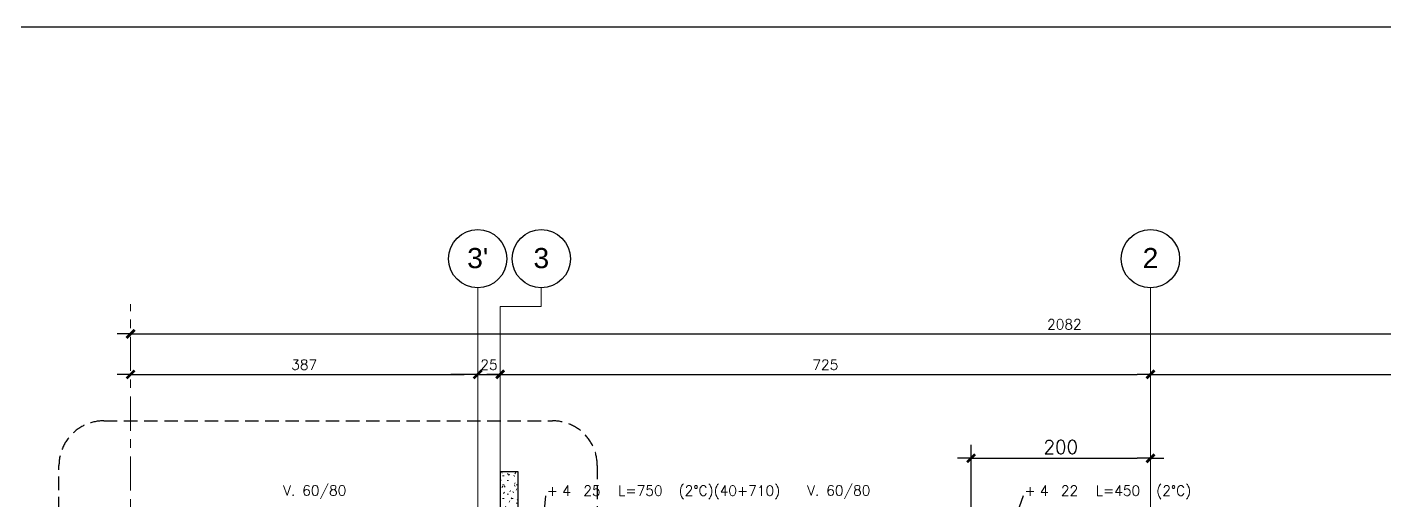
# Model space of a CAD drawing. Extents: x -9282 to 18119, y -11629 to 17404.
# Drawn here: x 1179 to 2693, y 3595 to 4123 of the extents above; entities that cross this region are included whole.
import ezdxf
from ezdxf.enums import TextEntityAlignment as Align

# ---------------------------------------------------------------- set-up
doc = ezdxf.new("R2010")
doc.units = 0
doc.header["$LTSCALE"] = 30
doc.header["$MEASUREMENT"] = 0
for name, pattern in [('EJEH$0$DASHED', [0.75, 0.5, -0.25]), ('EJEH$0$Grid Line', [2.2225, 1.27, -0.3175, 0.3175, -0.3175]), ('EJEH$0$RLE-PROYECCION', [0.71438, 0.47625, -0.23813])]:
    doc.linetypes.add(name, pattern=pattern)
doc.layers.get('0').update_dxf_attribs({"linetype": 'CONTINUOUS'})
for name, color, linetype in [('EJEH$0$CORTES', 5, 'CONTINUOUS'), ('EJEH$0$RLA-COTAS1', 2, 'CONTINUOUS'), ('EJEH$0$RLA-FE', 7, 'CONTINUOUS'), ('EJEH$0$RLA-TEXTOS-FE', 9, 'CONTINUOUS'), ('RLA-FORMATO', 7, 'CONTINUOUS')]:
    doc.layers.add(name, color=color, linetype=linetype)
doc.layers.add('EJEH$0$RLA-ACHURADO', color=30, linetype='EJEH$0$RLE-PROYECCION', lineweight=15, transparency=0.7)
for name, color, linetype, lineweight in [('EJEH$0$RLA-CONTORNO', 30, 'CONTINUOUS', 25), ('EJEH$0$RLA-EJE', 3, 'CONTINUOUS', 25), ('EJEH$0$RLA-EJES', 1, 'CONTINUOUS', 9), ('EJEH$0$RLE-EJES-AUXILIAR', 1, 'EJEH$0$Grid Line', 15)]:
    doc.layers.add(name, color=color, linetype=linetype, lineweight=lineweight)
doc.styles.add('EJEH$0$Arial_1', font='arial.ttf', dxfattribs={"height": 22.5})
doc.styles.add('EJEH$0$RomanS', font='romans.shx', dxfattribs={"height": 11.25})
doc.dimstyles.new('EJEH$0$ING-50', dxfattribs={"dimscale": 50, "dimtxt": 0.27, "dimasz": 0.3, "dimexe": 0, "dimexo": 0, "dimgap": 0.1, "dimtad": 1, "dimdec": 1, "dimzin": 12, "dimdsep": 46, "dimtxsty": 'EJEH$0$RomanS', "dimblk": 'EJEH$0$TICK1', "dimblk1": 'EJEH$0$TICK1', "dimblk2": 'EJEH$0$TICK1', "dimcen": 0.09, "dimclrd": 2, "dimclre": 1, "dimclrt": 3, "dimadec": 0, "dimazin": 0, "dimtfac": 1, "dimtdec": 0, "dimtix": 1, "dimtmove": 2, "dimatfit": 3, "dimldrblk": 'EJEH$0$TICK1', "dimfxl": 0, "dimfxlon": 1, "dimtolj": 1, "dimtzin": 0, "dimarcsym": 0})
doc.dimstyles.new('EJEH$0$ING50', dxfattribs={"dimscale": 50, "dimtxt": 0.27, "dimasz": 0.3, "dimexe": 0, "dimexo": 0, "dimgap": 0.1, "dimtad": 1, "dimdec": 1, "dimzin": 12, "dimdsep": 46, "dimtxsty": 'EJEH$0$RomanS', "dimblk": 'EJEH$0$TICK1', "dimblk1": 'EJEH$0$TICK1', "dimblk2": 'EJEH$0$TICK1', "dimcen": 0.09, "dimclrd": 2, "dimclre": 1, "dimclrt": 3, "dimadec": 0, "dimazin": 0, "dimtfac": 1, "dimtdec": 0, "dimtix": 1, "dimtmove": 2, "dimatfit": 3, "dimldrblk": 'EJEH$0$TICK1', "dimfxl": 0, "dimfxlon": 1, "dimtolj": 1, "dimtzin": 0, "dimarcsym": 0})

# ---------------------------------------------------------------- blocks, each defined once
blk = doc.blocks.new('EJEH$0$Grid - RLE-EJE-192293-EJE H')
at = {"layer": 'EJEH$0$RLA-EJE'}
blk.add_circle((410.2, 1495.5), 32.5, dxfattribs=at)
blk = doc.blocks.new('EJEH$0$TICK1')
at = {"color": 2}
for points in [[(0, 0), (-1, 0)], [(0, 0), (1, 0)]]:
    blk.add_lwpolyline(points, dxfattribs=at)
at = {"color": 2, "const_width": 0.2}
blk.add_lwpolyline([(-0.3, -0.3), (0.3, 0.3)], dxfattribs=at)
blk = doc.blocks.new('EJEH$0$DIMBLOCK1-EJE H')
at = {"layer": 'EJEH$0$RLA-COTAS1', "color": 2, "lineweight": -2, "transparency": 16777216}
blk.add_line((-1601.8, 1411.6), (450.2, 1411.6), dxfattribs=at)
at = {"layer": 'EJEH$0$RLA-COTAS1', "color": 2, "lineweight": -2, "transparency": 16777216, "xscale": 15, "yscale": 15, "zscale": 15, "rotation": 180}
blk.add_blockref('EJEH$0$TICK1', (-1616.8, 1411.6), dxfattribs=at)
at = {"layer": 'EJEH$0$RLA-COTAS1', "color": 2, "lineweight": -2, "transparency": 16777216, "xscale": 15, "yscale": 15, "zscale": 15}
blk.add_blockref('EJEH$0$TICK1', (465.2, 1411.6), dxfattribs=at)
at = {"layer": 'EJEH$0$RLA-COTAS1', "color": 3, "transparency": 16777216, "insert": (-575.8, 1422.3), "char_height": 11.25, "attachment_point": 5, "style": 'EJEH$0$RomanS'}
blk.add_mtext('\\A1;2082', dxfattribs=at)
blk = doc.blocks.new('EJEH$0$DIMBLOCK2-EJE H')
at = {"layer": 'EJEH$0$RLA-COTAS1', "color": 2, "lineweight": -2, "transparency": 16777216}
blk.add_line((-1601.8, 1366.6), (-1244.8, 1366.6), dxfattribs=at)
at = {"layer": 'EJEH$0$RLA-COTAS1', "color": 2, "lineweight": -2, "transparency": 16777216, "xscale": 15, "yscale": 15, "zscale": 15, "rotation": 180}
blk.add_blockref('EJEH$0$TICK1', (-1616.8, 1366.6), dxfattribs=at)
at = {"layer": 'EJEH$0$RLA-COTAS1', "color": 2, "lineweight": -2, "transparency": 16777216, "xscale": 15, "yscale": 15, "zscale": 15}
blk.add_blockref('EJEH$0$TICK1', (-1229.8, 1366.6), dxfattribs=at)
at = {"layer": 'EJEH$0$RLA-COTAS1', "color": 3, "transparency": 16777216, "insert": (-1423.3, 1377.3), "char_height": 11.25, "attachment_point": 5, "style": 'EJEH$0$RomanS'}
blk.add_mtext('\\A1;387', dxfattribs=at)
blk = doc.blocks.new('EJEH$0$DIMBLOCK3-EJE H')
at = {"layer": 'EJEH$0$RLA-COTAS1', "color": 2, "lineweight": -2, "transparency": 16777216}
for p, q in [((-1244.8, 1366.6), (-1259.8, 1366.6)), ((-1229.8, 1366.6), (-1204.8, 1366.6)), ((-1189.8, 1366.6), (-1174.8, 1366.6))]:
    blk.add_line(p, q, dxfattribs=at)
at = {"layer": 'EJEH$0$RLA-COTAS1', "color": 2, "lineweight": -2, "transparency": 16777216, "xscale": 15, "yscale": 15, "zscale": 15}
blk.add_blockref('EJEH$0$TICK1', (-1229.8, 1366.6), dxfattribs=at)
at = {"layer": 'EJEH$0$RLA-COTAS1', "color": 2, "lineweight": -2, "transparency": 16777216, "xscale": 15, "yscale": 15, "zscale": 15, "rotation": 180}
blk.add_blockref('EJEH$0$TICK1', (-1204.8, 1366.6), dxfattribs=at)
at = {"layer": 'EJEH$0$RLA-COTAS1', "color": 3, "transparency": 16777216, "insert": (-1217.3, 1377.3), "char_height": 11.25, "attachment_point": 5, "style": 'EJEH$0$RomanS'}
blk.add_mtext('\\A1;25', dxfattribs=at)
blk = doc.blocks.new('EJEH$0$DIMBLOCK4-EJE H')
at = {"layer": 'EJEH$0$RLA-COTAS1', "color": 2, "lineweight": -2, "transparency": 16777216}
blk.add_line((-1189.8, 1366.6), (-494.8, 1366.6), dxfattribs=at)
at = {"layer": 'EJEH$0$RLA-COTAS1', "color": 2, "lineweight": -2, "transparency": 16777216, "xscale": 15, "yscale": 15, "zscale": 15, "rotation": 180}
blk.add_blockref('EJEH$0$TICK1', (-1204.8, 1366.6), dxfattribs=at)
at = {"layer": 'EJEH$0$RLA-COTAS1', "color": 2, "lineweight": -2, "transparency": 16777216, "xscale": 15, "yscale": 15, "zscale": 15}
blk.add_blockref('EJEH$0$TICK1', (-479.8, 1366.6), dxfattribs=at)
at = {"layer": 'EJEH$0$RLA-COTAS1', "color": 3, "transparency": 16777216, "insert": (-842.3, 1377.3), "char_height": 11.25, "attachment_point": 5, "style": 'EJEH$0$RomanS'}
blk.add_mtext('\\A1;725', dxfattribs=at)
blk = doc.blocks.new('EJEH$0$DIMBLOCK5-EJE H')
at = {"layer": 'EJEH$0$RLA-COTAS1', "color": 2, "lineweight": -2, "transparency": 16777216}
blk.add_line((-464.8, 1366.6), (395.2, 1366.6), dxfattribs=at)
at = {"layer": 'EJEH$0$RLA-COTAS1', "color": 2, "lineweight": -2, "transparency": 16777216, "xscale": 15, "yscale": 15, "zscale": 15, "rotation": 180}
blk.add_blockref('EJEH$0$TICK1', (-479.8, 1366.6), dxfattribs=at)
at = {"layer": 'EJEH$0$RLA-COTAS1', "color": 2, "lineweight": -2, "transparency": 16777216, "xscale": 15, "yscale": 15, "zscale": 15}
blk.add_blockref('EJEH$0$TICK1', (410.2, 1366.6), dxfattribs=at)
at = {"layer": 'EJEH$0$RLA-COTAS1', "color": 3, "transparency": 16777216, "insert": (-34.8, 1377.3), "char_height": 11.25, "attachment_point": 5, "style": 'EJEH$0$RomanS'}
blk.add_mtext('\\A1;890', dxfattribs=at)
blk = doc.blocks.new('*U156')
at = {"layer": 'EJEH$0$RLA-FE'}
for p, q in [((0, -40), (0, 0)), ((0, 0), (628.2, 0)), ((628.2, 0), (678.2, 0)), ((678.2, 0), (710, 0)), ((710, 0), (710, 0))]:
    blk.add_line(p, q, dxfattribs=at)
at = {"layer": 'EJEH$0$RLA-FE', "color": 3, "style": 'EJEH$0$RomanS', "flags": 8}
for tag, p in [('F=', (504.1, 66.3)), ('NUM', (518.5, 66.3))]:
    blk.add_attdef(tag, text='', height=11.2, dxfattribs=at).set_placement(p, align=Align.RIGHT)
at = {"layer": 'EJEH$0$RLA-FE', "color": 3, "style": 'EJEH$0$RomanS'}
for tag, p, flags in [('PHI', (522.4, 66.5), 14), ('DIAM', (532.2, 66.3), 12), ('MINUS', (554.3, 66.3), 13), ('MARK', (567.7, 66.3), 13), ('TEXTO_FE1', (571, 66.3), 8), ('TEXTO_FE2', (638.5, 66.3), 8), ('TIPO', (353.8, -75.8), 13), ('NVECES', (339.9, -94.7), 13), ('NUMFE', (343.9, -114.5), 13), ('CAPA', (352.1, -133.6), 13), ('DESPLAZA', (278.3, -151.6), 13), ('ESPACIO', (284.4, -170), 13), ('CANT', (298.2, -188.8), 13)]:
    blk.add_attdef(tag, p, '', height=11.2, dxfattribs=dict(at, flags=flags))
blk = doc.blocks.new('*U152')
at = {"layer": 'EJEH$0$RLA-FE'}
for p, q in [((0, 0), (0, 0)), ((0, 0), (368.2, 0)), ((368.2, 0), (418.2, 0)), ((418.2, 0), (450, 0)), ((450, 0), (450, 0))]:
    blk.add_line(p, q, dxfattribs=at)
at = {"layer": 'EJEH$0$RLA-FE', "color": 3, "style": 'EJEH$0$RomanS', "flags": 8}
for tag, p in [('F=', (72, 66.3)), ('NUM', (86.4, 66.3))]:
    blk.add_attdef(tag, text='', height=11.2, dxfattribs=at).set_placement(p, align=Align.RIGHT)
at = {"layer": 'EJEH$0$RLA-FE', "color": 3, "style": 'EJEH$0$RomanS'}
for tag, p, flags in [('PHI', (90.3, 66.5), 14), ('DIAM', (100.2, 66.3), 12), ('MINUS', (122.2, 66.3), 13), ('MARK', (135.6, 66.3), 13), ('TEXTO_FE1', (138.9, 66.3), 8), ('TEXTO_FE2', (206.4, 66.3), 8), ('TIPO', (223.8, -75.8), 13), ('NVECES', (209.9, -94.7), 13), ('NUMFE', (213.9, -114.5), 13), ('CAPA', (222.1, -133.6), 13), ('DESPLAZA', (278.3, -151.6), 13), ('ESPACIO', (284.4, -170), 13), ('CANT', (298.2, -188.8), 13)]:
    blk.add_attdef(tag, p, '', height=11.2, dxfattribs=dict(at, flags=flags))
blk = doc.blocks.new('*D109')
at = {"layer": 'EJEH$0$RLA-FE', "color": 2, "lineweight": -2, "transparency": 16777216}
blk.add_line((-664.8, 1273), (-494.8, 1273), dxfattribs=at)
at = {"layer": 'EJEH$0$RLA-FE', "color": 2, "lineweight": -2, "transparency": 16777216, "xscale": 15, "yscale": 15, "zscale": 15, "rotation": 180}
blk.add_blockref('EJEH$0$TICK1', (-679.8, 1273), dxfattribs=at)
at = {"layer": 'EJEH$0$RLA-FE', "color": 2, "lineweight": -2, "transparency": 16777216, "xscale": 15, "yscale": 15, "zscale": 15}
blk.add_blockref('EJEH$0$TICK1', (-479.8, 1273), dxfattribs=at)
at = {"layer": 'EJEH$0$RLA-FE', "color": 3, "transparency": 16777216, "insert": (-579.8, 1285.6), "char_height": 15, "attachment_point": 5, "style": 'EJEH$0$RomanS'}
blk.add_mtext('\\A1;200', dxfattribs=at)
blk = doc.blocks.new('EJEH')
at = {"layer": 'EJEH$0$RLA-ACHURADO'}
h = blk.add_hatch(dxfattribs=at)
h.set_pattern_fill('SAND - DENSE', color=256, style=0, pattern_type=2)
h.set_pattern_definition([(0, (-439.582, -2117.392), (20.32, 5.08), [1.676, -13.564, 1.676, -13.564, -81.28]), (0, (-439.582, -2117.392), (20.32, 5.08), [-30.48, 1.676, -28.804, 1.676, -13.564, -35.56]), (0, (-439.582, -2117.392), (20.32, 5.08), [-76.2, 1.676, -8.484, 1.676, -23.724]), (120, (-431.962, -2114.852), (-14.559409, 15.057636), [1.676, -13.564, 1.676, -13.564, -81.28]), (120, (-431.962, -2114.852), (-14.559409, 15.057636), [-30.48, 1.676, -28.804, 1.676, -13.564, -35.56]), (120, (-431.962, -2114.852), (-14.559409, 15.057636), [-76.2, 1.676, -8.484, 1.676, -23.724]), (240, (-429.422, -2104.692), (-5.760591, -20.137636), [1.676, -13.564, 1.676, -13.564, -81.28]), (240, (-429.422, -2104.692), (-5.760591, -20.137636), [-30.48, 1.676, -28.804, 1.676, -13.564, -35.56]), (240, (-429.422, -2104.692), (-5.760591, -20.137636), [-76.2, 1.676, -8.484, 1.676, -23.724])])
h.paths.add_polyline_path([(-1184.8, 1183), (-1184.8, 1258), (-1204.8, 1258), (-1204.8, 1183)], flags=0)
at = {"layer": 'EJEH$0$CORTES', "color": 1, "linetype": 'EJEH$0$DASHED'}
blk.add_lwpolyline([(-1646.67, 1314.8), (-1146.48, 1314.8, -0.4142136), (-1096.48, 1264.8), (-1096.48, 652.58, -0.4142136), (-1146.48, 602.58), (-1646.67, 602.58, -0.4142136), (-1696.67, 652.58), (-1696.67, 1264.8, -0.4142136)], format="xyb", close=True, dxfattribs=at)
at = {"layer": 'EJEH$0$RLA-CONTORNO'}
for p, q in [((-1184.8, 1258), (-1204.8, 1258)), ((-1204.8, 1258), (-1204.8, 1183)), ((-1184.8, 1183), (-1184.8, 1258))]:
    blk.add_line(p, q, dxfattribs=at)
at = {"layer": 'EJEH$0$RLA-EJES'}
for p, q in [((-1229.82, -657.75), (-1229.82, 1463)), ((-1158.92, 1442.34), (-1158.92, 1463)), ((-479.82, -657.75), (-479.82, 1463)), ((-1204.82, -657.75), (-1204.82, 1442.34)), ((-1204.82, 1442.34), (-1158.92, 1442.34))]:
    blk.add_line(p, q, dxfattribs=at)
at = {"layer": 'EJEH$0$RLA-FE', "color": 1}
blk.add_line((-679.83, 1165), (-679.83, 1288), dxfattribs=at)
at = {"layer": 'EJEH$0$RLA-FE', "color": 2}
for p, q in [((-1154.26, 1231.32), (-1160.59, 1165)), ((-621.81, 1231.32), (-645.16, 1165))]:
    blk.add_line(p, q, dxfattribs=at)
at = {"layer": 'EJEH$0$RLE-EJES-AUXILIAR'}
blk.add_line((-1616.82, 637), (-1616.82, 1444.64), dxfattribs=at)
at = {"layer": 'EJEH$0$RLA-EJE'}
for p in [(-1640.02, 0), (-1569.12, 0), (-890.02, 0)]:
    blk.add_blockref('EJEH$0$Grid - RLE-EJE-192293-EJE H', p, dxfattribs=at)
at = {"layer": 'EJEH$0$RLA-FE'}
ref = blk.add_blockref('*U156', (-1644.33, 1165), dxfattribs=at)
ref.add_attrib('DIAM', '25', (-1112.09, 1231.32), dxfattribs={"color": 3, "height": 11.25, "style": 'EJEH$0$RomanS'})
ref.add_attrib('NUM', '4', dxfattribs={"color": 3, "height": 11.25, "style": 'EJEH$0$RomanS'}).set_placement((-1125.84, 1231.32), align=Align.RIGHT)
ref.add_attrib('TEXTO_FE1', 'L=750', (-1073.37, 1231.32), dxfattribs={"color": 3, "height": 11.25, "style": 'EJEH$0$RomanS'})
ref.add_attrib('TEXTO_FE2', '(2°C)(40+710)', (-1005.85, 1231.34), dxfattribs={"color": 3, "height": 11.25, "style": 'EJEH$0$RomanS'})
ref.add_attrib('F=', '+', dxfattribs={"color": 3, "height": 11.25, "style": 'EJEH$0$RomanS'}).set_placement((-1140.25, 1231.32), align=Align.RIGHT)
ref = blk.add_blockref('*U152', (-679.83, 1165), dxfattribs=at)
ref.add_attrib('DIAM', '22', (-579.63, 1231.32), dxfattribs={"color": 3, "height": 11.25, "style": 'EJEH$0$RomanS'})
ref.add_attrib('NUM', '4', dxfattribs={"color": 3, "height": 11.25, "style": 'EJEH$0$RomanS'}).set_placement((-593.39, 1231.32), align=Align.RIGHT)
ref.add_attrib('TEXTO_FE1', 'L=450', (-540.92, 1231.32), dxfattribs={"color": 3, "height": 11.25, "style": 'EJEH$0$RomanS'})
ref.add_attrib('TEXTO_FE2', '(2°C)', (-473.4, 1231.34), dxfattribs={"color": 3, "height": 11.25, "style": 'EJEH$0$RomanS'})
ref.add_attrib('F=', '+', dxfattribs={"color": 3, "height": 11.25, "style": 'EJEH$0$RomanS'}).set_placement((-607.79, 1231.32), align=Align.RIGHT)
at = {"layer": 'EJEH$0$RLA-EJE', "color": 5, "char_height": 22.5, "attachment_point": 2, "line_spacing_factor": 0.941778, "style": 'EJEH$0$Arial_1'}
for s, insert, width in [("3'", (-1229.82, 1507.45), 28.0972), ('3', (-1158.92, 1507.45), 20.9352), ('2', (-479.82, 1507.45), 20.9352)]:
    blk.add_mtext(s, dxfattribs=dict(at, insert=insert, width=width))
at = {"layer": 'EJEH$0$RLA-TEXTOS-FE', "color": 9, "char_height": 11.25, "width": 114.8411, "attachment_point": 2, "line_spacing_factor": 0.941778, "style": 'EJEH$0$RomanS'}
for insert in [(-1411.5, 1242.7), (-827.3, 1242.7)]:
    blk.add_mtext('V. 60/80', dxfattribs=dict(at, insert=insert))
at = {"layer": 'EJEH$0$RLA-COTAS1'}
for base, p1, p2, picture, middle in [((465.2, 1411.63), (-1616.82, 1416.63), (465.2, 1416.63), 'EJEH$0$DIMBLOCK1-EJE H', (-575.81, 1422.25)), ((-1229.82, 1366.63), (-1616.82, 1371.63), (-1229.82, 1371.63), 'EJEH$0$DIMBLOCK2-EJE H', (-1423.32, 1377.25)), ((-1204.82, 1366.63), (-1229.82, 1371.63), (-1204.82, 1371.63), 'EJEH$0$DIMBLOCK3-EJE H', (-1217.32, 1377.25)), ((-479.82, 1366.63), (-1204.82, 1371.63), (-479.82, 1371.63), 'EJEH$0$DIMBLOCK4-EJE H', (-842.32, 1377.25)), ((410.2, 1366.63), (-479.82, 1371.63), (410.2, 1371.63), 'EJEH$0$DIMBLOCK5-EJE H', (-34.81, 1377.25))]:
    dim = blk.add_linear_dim(base=base, p1=p1, p2=p2, dimstyle='EJEH$0$ING-50', override={"dimexe": 0, "dimexo": 0, "dimdec": 1, "dimfxl": 0, "dimfxlon": 1}, dxfattribs=at)
    dim.commit()
    dim.dimension.update_dxf_attribs({"geometry": picture, "text_midpoint": middle})
at = {"layer": 'EJEH$0$RLA-FE'}
dim = blk.add_aligned_dim(p1=(-679.83, 1165), p2=(-479.83, 1165), distance=108, dimstyle='EJEH$0$ING50', dxfattribs=at)
dim.commit()
dim.dimension.update_dxf_attribs({"geometry": '*D109', "text_midpoint": (-579.83, 1285.57)})

msp = doc.modelspace()

# ---------------------------------------------------------------- linework, layer by layer
at = {"layer": 'RLA-FORMATO', "color": 6, "linetype": 'Continuous'}
msp.add_line((5686.9, 4123.1), (-58.1, 4123.1), dxfattribs=at)

# ---------------------------------------------------------------- block references
msp.add_blockref('EJEH', (2911.4, 2369.5))

doc.saveas('drawing.dxf')
